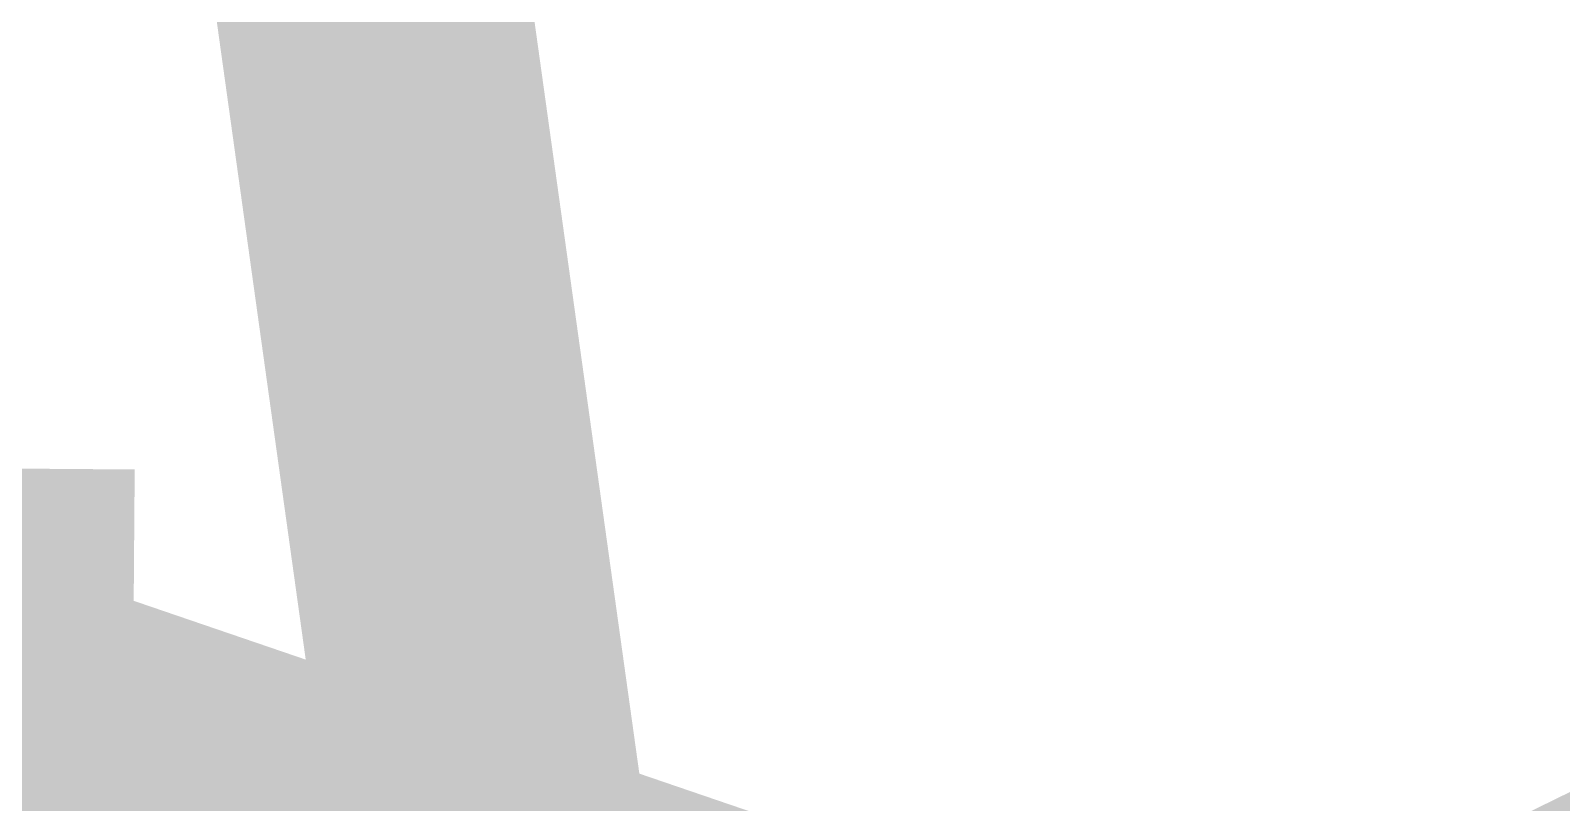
# Model space of a CAD drawing. Header units: metres. Extents: x 326467 to 340077, y 1811030 to 1824953.
# Drawn here: x 327720.83 to 327735.58, y 1814309.62 to 1814317.06 of the extents above; entities that cross this region are included whole.
import ezdxf

# ---------------------------------------------------------------- set-up
doc = ezdxf.new("R2010")
doc.units = ezdxf.units.M
doc.header["$MEASUREMENT"] = 0
for name, color, linetype in [('INTERTIDAL ZONE', 5, 'Continuous'), ('LOW TIDE LINE', 5, 'Continuous'), ('MANGROOVE', 112, 'Continuous'), ('RIVER HATCH', 4, 'Continuous'), ('SURVEY PLOT BOUNDARY', 35, 'Continuous'), ('VILLAGE BOUNDARY', 212, 'Continuous')]:
    doc.layers.add(name, color=color, linetype=linetype)

# ---------------------------------------------------------------- blocks, each defined once
blk = doc.blocks.new('16')
at = {"layer": 'INTERTIDAL ZONE'}
h = blk.add_hatch(dxfattribs=at)
h.set_pattern_fill('CROSS', color=256, scale=6.064284, angle=-0.4421)
h.set_pattern_definition([(359.55787, (320150.772, 1810233.3), (38.8042, 38.2099), [19.2541, -57.7623]), (89.55787, (320160.324, 1810223.598), (-38.2099, 38.8042), [19.2541, -57.7623])])
h.paths.add_polyline_path([(327722.597, 1814328.361), (327722.687, 1814340.038), (327722.044, 1814339.616), (327713.897, 1814331.593), (327709.792, 1814323.538), (327705.718, 1814319.526), (327705.687, 1814315.483), (327701.613, 1814311.471), (327701.582, 1814307.428), (327689.299, 1814287.306), (327685.194, 1814279.251), (327685.163, 1814275.208), (327681.027, 1814263.11), (327676.922, 1814255.055), (327689.143, 1814267.091), (327697.321, 1814279.157), (327709.574, 1814295.236), (327717.721, 1814303.26), (327725.821, 1814305.219)])
at = {"layer": 'MANGROOVE'}
h = blk.add_hatch(dxfattribs=at)
h.set_pattern_fill('GRASS', color=256, scale=0.606428, angle=-0.4421)
h.set_pattern_definition([(89.55787, (320150.772, 1810233.299), (-10.807394, 10.975486), [2.888115, -18.895414]), (44.55787, (320150.772, 1810233.299), (-10.807394, 10.975486), [2.888115, -12.515166]), (134.55787, (320150.772, 1810233.299), (-10.975486, -10.807394), [2.888115, -12.515166])])
h.paths.add_polyline_path([(327889.263, 1814327.583), (327890.984, 1814352.96), (327885.082, 1814378.396), (327867.961, 1814389.032), (327857.933, 1814399.217), (327827.826, 1814399.658), (327809.041, 1814401.834), (327774.489, 1814402.101), (327747.515, 1814396.723), (327728.562, 1814377.065), (327722.848, 1814360.859), (327722.597, 1814328.361), (327725.821, 1814305.219), (327733.922, 1814307.178), (327742.038, 1814311.159), (327750.154, 1814315.139), (327758.208, 1814311.034), (327766.23, 1814302.885), (327774.221, 1814290.694), (327778.17, 1814278.533), (327814.178, 1814229.736), (327817.819, 1814225.11), (327844.328, 1814233.476), (327852.095, 1814252.206), (327857.349, 1814274.509), (327873.82, 1814301.803)])
at = {"layer": 'INTERTIDAL ZONE', "const_width": 3.032, "flags": 128}
blk.add_lwpolyline([(327722.597, 1814328.361), (327722.687, 1814340.038), (327722.044, 1814339.616), (327713.897, 1814331.593), (327709.792, 1814323.538), (327705.718, 1814319.526), (327705.687, 1814315.483), (327701.613, 1814311.471), (327701.582, 1814307.428), (327689.299, 1814287.306), (327685.194, 1814279.251), (327685.163, 1814275.208), (327681.027, 1814263.11), (327676.922, 1814255.055), (327689.143, 1814267.091), (327697.321, 1814279.157), (327709.574, 1814295.236), (327717.721, 1814303.26), (327725.821, 1814305.219)], close=True, dxfattribs=at)
at = {"layer": 'LOW TIDE LINE', "lineweight": 18, "const_width": 3.032}
blk.add_lwpolyline([(327942.412, 1814083.187), (327922.356, 1814103.558), (327878.233, 1814148.375), (327814.178, 1814229.736), (327778.17, 1814278.533), (327774.221, 1814290.694), (327766.23, 1814302.885), (327758.208, 1814311.034), (327750.154, 1814315.139), (327742.038, 1814311.159), (327733.922, 1814307.178), (327717.721, 1814303.26), (327709.574, 1814295.236), (327697.321, 1814279.157), (327689.143, 1814267.091), (327676.922, 1814255.055), (327660.628, 1814239.007), (327644.395, 1814231.046)], dxfattribs=at)
at = {"layer": 'MANGROOVE', "const_width": 3.032, "flags": 128}
blk.add_lwpolyline([(327728.562, 1814377.065), (327722.848, 1814360.859), (327722.597, 1814328.361), (327725.821, 1814305.219), (327733.922, 1814307.178), (327742.038, 1814311.159), (327750.154, 1814315.139), (327758.208, 1814311.034), (327766.23, 1814302.885), (327774.221, 1814290.694), (327778.17, 1814278.533), (327814.178, 1814229.736), (327817.819, 1814225.11), (327844.328, 1814233.476), (327852.095, 1814252.206), (327857.349, 1814274.509), (327873.82, 1814301.803), (327889.263, 1814327.583), (327890.984, 1814352.96), (327885.082, 1814378.396)], dxfattribs=at)
at = {"layer": 'RIVER HATCH', "const_width": 3.032, "flags": 128}
blk.add_lwpolyline([(327814.178, 1814229.736), (327778.17, 1814278.533), (327774.221, 1814290.694), (327766.23, 1814302.885), (327758.208, 1814311.034), (327750.154, 1814315.139), (327742.038, 1814311.159), (327733.922, 1814307.178), (327717.721, 1814303.26), (327709.574, 1814295.236), (327697.321, 1814279.157), (327689.143, 1814267.091), (327676.922, 1814255.055), (327660.628, 1814239.007), (327644.395, 1814231.046), (327644.364, 1814227.003), (327640.291, 1814222.991), (327636.186, 1814214.936)], dxfattribs=at)
at = {"layer": 'SURVEY PLOT BOUNDARY', "lineweight": 18, "const_width": 0.606}
blk.add_lwpolyline([(327522.062, 1814094.517), (327620.297, 1814251.449), (327669.336, 1814319.806), (327681.495, 1814323.756), (327774.221, 1814290.694), (327802.425, 1814278.346), (327798.382, 1814278.378), (327846.798, 1814265.874), (327834.608, 1814257.881), (327834.327, 1814221.494), (327838.37, 1814221.463), (327834.296, 1814217.451), (327938.526, 1814103.434), (327986.629, 1814050.499), (328031.034, 1814042.07), (328103.673, 1814025.336), (328127.865, 1814017.063), (328135.919, 1814012.957), (328151.995, 1814000.703), (328160.048, 1813996.598), (328168.04, 1813984.406), (328171.832, 1813952.031), (328192.013, 1813947.832)], dxfattribs=at)
blk.add_lwpolyline([(327863.03, 1814273.835), (327846.798, 1814265.874), (327798.382, 1814278.378), (327802.425, 1814278.346), (327774.221, 1814290.694), (327681.495, 1814323.756), (327681.588, 1814335.885), (327754.664, 1814375.754), (327811.321, 1814383.404), (327962.388, 1814576.317), (327970.879, 1814628.815), (328063.761, 1814615.968), (328043.05, 1814551.435), (328042.987, 1814543.349), (328042.925, 1814535.263), (328014.441, 1814511.222), (328002.282, 1814507.273), (327965.557, 1814463.08), (327916.58, 1814402.808), (327875.313, 1814293.957), (327875.251, 1814285.871), (327871.146, 1814277.816)], close=True, dxfattribs=at)
at = {"layer": 'VILLAGE BOUNDARY', "lineweight": 50, "const_width": 3.032}
for points in [[(327713.741, 1814311.377), (327721.826, 1814311.315)], [(327758.083, 1814294.862), (327741.975, 1814303.073), (327717.783, 1814311.346)]]:
    blk.add_lwpolyline(points, dxfattribs=at)

msp = doc.modelspace()

# ---------------------------------------------------------------- block references
msp.add_blockref('16', (0, 0))

doc.saveas('drawing.dxf')
